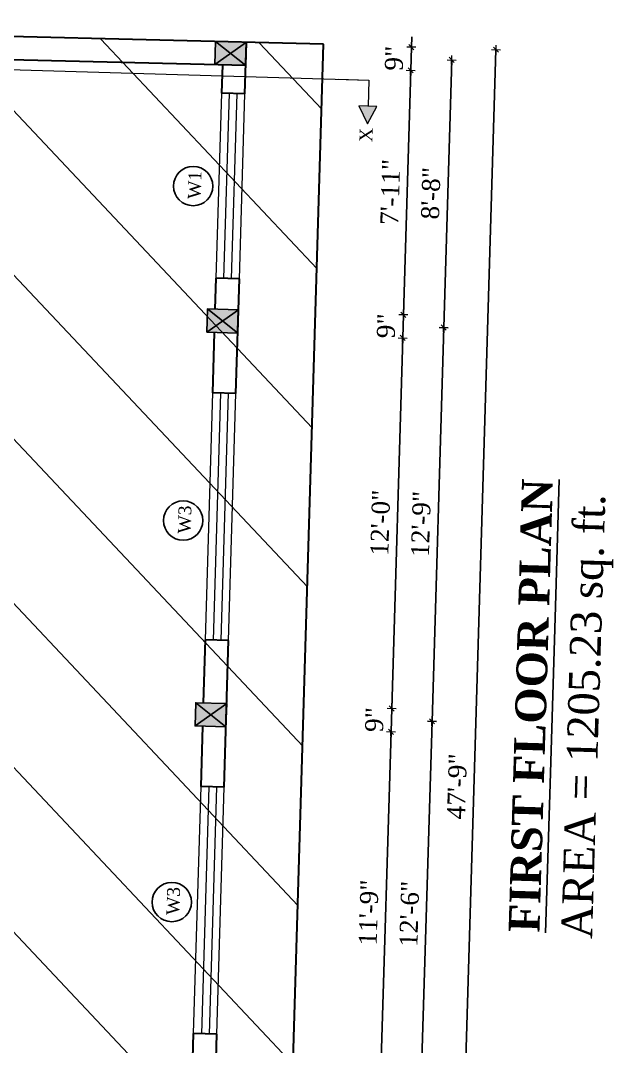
# Model space of a CAD drawing. Header units: inches. Extents: x 4069 to 291496, y -47643 to 12535.
# Drawn here: x 137196.7 to 137427, y -19940.6 to -19542.1 of the extents above; entities that cross this region are included whole.
import ezdxf

# ---------------------------------------------------------------- set-up
doc = ezdxf.new("R2010")
doc.units = ezdxf.units.IN
doc.header["$LTSCALE"] = 5
doc.header["$MEASUREMENT"] = 0
for name, color, linetype, lineweight in [('A-WALL', 7, 'Continuous', 9), ('Dimension', 7, 'Continuous', 18), ('Dw', 2, 'Continuous', 18)]:
    doc.layers.add(name, color=color, linetype=linetype, lineweight=lineweight)
doc.layers.add('dim line', color=7, linetype='Continuous', lineweight=15, true_color=0xfab2b2)
doc.layers.add('TEXT', color=6, linetype='Continuous')
doc.layers.add('WALL', color=7, linetype='Continuous')
doc.styles.add('ordinary', font='times.ttf')
doc.dimstyles.new('Copy of 96', dxfattribs={"dimtxt": 7, "dimasz": 4, "dimexe": 0.5, "dimexo": 0.5, "dimgap": 3, "dimtad": 1, "dimdec": 1, "dimzin": 11, "dimdsep": 46, "dimlunit": 4, "dimtxsty": 'ordinary', "dimblk": 'OBLIQUE', "dimcen": 0.09, "dimse1": 1, "dimse2": 1, "dimclrt": 6, "dimazin": 0, "dimtfac": 1, "dimtdec": 1, "dimtix": 1, "dimtmove": 2, "dimatfit": 3, "dimldrblk": 'leader', "dimfxl": 0.5, "dimfxlon": 1, "dimtolj": 1, "dimtzin": 0, "dimarcsym": 0})

# ---------------------------------------------------------------- blocks, each defined once
blk = doc.blocks.new('C1a')
at = {"color": 1, "ltscale": 5}
for p, q in [((18657.75, 4625.76), (18648.75, 4625.76)), ((18648.75, 4625.76), (18648.82, 4613.76)), ((18657.82, 4613.76), (18657.75, 4625.76)), ((18648.82, 4613.76), (18657.82, 4613.76))]:
    blk.add_line(p, q, dxfattribs=at)
blk = doc.blocks.new('x-x')
at = {"ltscale": 5}
for points in [[(11364.03, -701.52), (11364.03, -694.51), (11357.15, -698.09)], [(11364.03, -1135.52), (11364.03, -1128.51), (11357.15, -1132.09)]]:
    blk.add_hatch(color=256, dxfattribs=at).paths.add_polyline_path(points)
for p, q in [((11364.03, -694.51), (11357.15, -698.09)), ((11364.03, -701.52), (11364.03, -694.51)), ((11357.15, -698.09), (11364.03, -701.52)), ((11374.13, -698.09), (11364.03, -698.09)), ((11374.13, -698.09), (11374.13, -1132.09)), ((11364.03, -1128.51), (11357.15, -1132.09)), ((11364.03, -1135.52), (11364.03, -1128.51)), ((11357.15, -1132.09), (11364.03, -1135.52)), ((11374.13, -1132.09), (11364.03, -1132.09))]:
    blk.add_line(p, q, dxfattribs=at)
at = {"layer": 'A-WALL', "color": 1, "ltscale": 5}
blk.add_line((11374.13, -1120.09), (11374.13, -1132.09), dxfattribs=at)
at = {"layer": 'TEXT', "style": 'ordinary'}
for p in [(11350.08, -700.97), (11350.08, -1134.1)]:
    blk.add_text('X', height=5, dxfattribs=at).set_placement(p)
blk = doc.blocks.new('oblique')
at = {"color": 0, "lineweight": -2}
blk.add_line((0.25, 0.25), (-0.25, -0.25), dxfattribs=at)
at = {"layer": 'dim line', "lineweight": 9}
for p, q in [((-0.4375, 0), (0.4375, 0)), ((0, 0.4375), (0, -0.4375))]:
    blk.add_line(p, q, dxfattribs=at)
blk = doc.blocks.new('*D3866')
at = {"layer": 'A-WALL', "color": 0, "lineweight": -2, "ltscale": 50, "transparency": 16777216}
blk.add_line((137364.21, -19557.44), (137361.11, -19661.4), dxfattribs=at)
at = {"layer": 'Defpoints', "color": 0, "ltscale": 50, "transparency": 16777216}
for p in [(137284.32, -19555.06), (137281.22, -19659.01), (137361.11, -19661.4)]:
    blk.add_point(p, dxfattribs=at)
at = {"layer": 'A-WALL', "color": 0, "lineweight": -2, "ltscale": 50, "transparency": 16777216, "xscale": 4, "yscale": 4, "zscale": 4}
for p, rotation in [((137364.21, -19557.44), 88.28998542812829), ((137361.11, -19661.4), 268.2899854281283)]:
    blk.add_blockref('oblique', p, dxfattribs=dict(at, rotation=rotation))
at = {"layer": 'A-WALL', "color": 6, "ltscale": 50, "transparency": 16777216, "insert": (137356.1, -19609.22), "char_height": 7, "attachment_point": 5, "rotation": 88.29, "style": 'ordinary'}
blk.add_mtext('\\A1;8\'-8"', dxfattribs=at)
blk = doc.blocks.new('_OBLIQUE')
at = {"color": 0, "linetype": 'ByBlock'}
blk.add_line((-0.5, -0.5), (0.5, 0.5), dxfattribs=at)
blk = doc.blocks.new('leader')
at = {"layer": 'Dimension'}
for p, q in [((0, -4.328), (0, 4.328)), ((-4.424, 0), (4.424, 0))]:
    blk.add_line(p, q, dxfattribs=at)
blk = doc.blocks.new('*D3867')
at = {"layer": 'A-WALL', "color": 0, "lineweight": -2, "ltscale": 50, "transparency": 16777216}
blk.add_line((137361.11, -19661.4), (137356.54, -19814.33), dxfattribs=at)
at = {"layer": 'Defpoints', "color": 0, "ltscale": 50, "transparency": 16777216}
for p in [(137281.22, -19659.01), (137276.65, -19811.94), (137356.54, -19814.33)]:
    blk.add_point(p, dxfattribs=at)
at = {"layer": 'A-WALL', "color": 0, "lineweight": -2, "ltscale": 50, "transparency": 16777216, "xscale": 4, "yscale": 4, "zscale": 4}
for p, rotation in [((137361.11, -19661.4), 88.28998542889887), ((137356.54, -19814.33), 268.2899854288989)]:
    blk.add_blockref('oblique', p, dxfattribs=dict(at, rotation=rotation))
at = {"layer": 'A-WALL', "color": 6, "ltscale": 50, "transparency": 16777216, "insert": (137352.26, -19737.67), "char_height": 7, "attachment_point": 5, "rotation": 88.29, "style": 'ordinary'}
blk.add_mtext('\\A1;12\'-9"', dxfattribs=at)
blk = doc.blocks.new('*D3868')
at = {"layer": 'A-WALL', "color": 0, "lineweight": -2, "ltscale": 50, "transparency": 16777216}
blk.add_line((137356.54, -19814.33), (137352.07, -19964.26), dxfattribs=at)
at = {"layer": 'Defpoints', "color": 0, "ltscale": 50, "transparency": 16777216}
for p in [(137276.65, -19811.94), (137272.17, -19961.88), (137352.07, -19964.26)]:
    blk.add_point(p, dxfattribs=at)
at = {"layer": 'A-WALL', "color": 0, "lineweight": -2, "ltscale": 50, "transparency": 16777216, "xscale": 4, "yscale": 4, "zscale": 4}
for p, rotation in [((137356.54, -19814.33), 88.28998542889887), ((137352.07, -19964.26), 268.2899854288989)]:
    blk.add_blockref('oblique', p, dxfattribs=dict(at, rotation=rotation))
at = {"layer": 'A-WALL', "color": 6, "ltscale": 50, "transparency": 16777216, "insert": (137347.75, -19889.1), "char_height": 7, "attachment_point": 5, "rotation": 88.29, "style": 'ordinary'}
blk.add_mtext('\\A1;12\'-6"', dxfattribs=at)
blk = doc.blocks.new('*D3870')
at = {"layer": 'A-WALL', "color": 0, "lineweight": -2, "ltscale": 50, "transparency": 16777216}
blk.add_line((137381.36, -19553.45), (137364.26, -20126.2), dxfattribs=at)
at = {"layer": 'Defpoints', "color": 0, "ltscale": 50, "transparency": 16777216}
for p in [(137284.45, -19550.56), (137267.35, -20123.3), (137364.26, -20126.2)]:
    blk.add_point(p, dxfattribs=at)
at = {"layer": 'A-WALL', "color": 0, "lineweight": -2, "ltscale": 50, "transparency": 16777216, "xscale": 4, "yscale": 4, "zscale": 4}
for p, rotation in [((137381.36, -19553.45), 88.28998542889887), ((137364.26, -20126.2), 268.2899854288989)]:
    blk.add_blockref('oblique', p, dxfattribs=dict(at, rotation=rotation))
at = {"layer": 'A-WALL', "color": 6, "ltscale": 50, "transparency": 16777216, "insert": (137366.25, -19839.63), "char_height": 7, "attachment_point": 5, "rotation": 88.29, "style": 'ordinary'}
blk.add_mtext('\\A1;47\'-9"', dxfattribs=at)
blk = doc.blocks.new('*D3878')
at = {"layer": 'A-WALL', "color": 0, "lineweight": -2, "ltscale": 50, "transparency": 16777216}
blk.add_line((137246.82, -20157.08), (136914.7, -19955.16), dxfattribs=at)
at = {"layer": 'Defpoints', "color": 0, "ltscale": 50, "transparency": 16777216}
for p in [(136935.23, -19921.38), (136914.7, -19955.16), (137267.35, -20123.3)]:
    blk.add_point(p, dxfattribs=at)
at = {"layer": 'A-WALL', "color": 0, "lineweight": -2, "ltscale": 50, "transparency": 16777216, "xscale": 4, "yscale": 4, "zscale": 4}
for p, rotation in [((136914.7, -19955.16), 148.7014709224075), ((137246.82, -20157.08), 328.7014709224075)]:
    blk.add_blockref('oblique', p, dxfattribs=dict(at, rotation=rotation))
at = {"layer": 'A-WALL', "color": 6, "ltscale": 50, "transparency": 16777216, "insert": (137084.17, -20050.51), "char_height": 7, "attachment_point": 5, "rotation": 328.7015, "style": 'ordinary'}
blk.add_mtext('\\A1;32\'-5"', dxfattribs=at)
blk = doc.blocks.new('*D3926')
at = {"layer": 'A-WALL', "color": 0, "lineweight": -2, "ltscale": 50, "transparency": 16777216}
blk.add_line((137336.41, -19959.29), (137340.61, -19818.36), dxfattribs=at)
at = {"layer": 'Defpoints', "color": 0, "ltscale": 50, "transparency": 16777216}
for p in [(137276.52, -19816.44), (137340.61, -19818.36), (137272.31, -19957.38)]:
    blk.add_point(p, dxfattribs=at)
at = {"layer": 'A-WALL', "color": 0, "lineweight": -2, "ltscale": 50, "transparency": 16777216, "xscale": 4, "yscale": 4, "zscale": 4}
for p, rotation in [((137340.61, -19818.36), 88.28998542889887), ((137336.41, -19959.29), 268.2899854288989)]:
    blk.add_blockref('oblique', p, dxfattribs=dict(at, rotation=rotation))
at = {"layer": 'A-WALL', "color": 6, "ltscale": 50, "transparency": 16777216, "insert": (137331.94, -19888.63), "char_height": 7, "attachment_point": 5, "rotation": 88.29, "style": 'ordinary'}
blk.add_mtext('\\A1;11\'-9"', dxfattribs=at)
blk = doc.blocks.new('*D3927')
at = {"layer": 'A-WALL', "color": 0, "lineweight": -2, "ltscale": 50, "transparency": 16777216}
for p, q in [((137340.88, -19809.36), (137341, -19805.36)), ((137340.61, -19818.36), (137340.88, -19809.36)), ((137340.61, -19818.36), (137340.49, -19822.35))]:
    blk.add_line(p, q, dxfattribs=at)
at = {"layer": 'Defpoints', "color": 0, "ltscale": 50, "transparency": 16777216}
for p in [(137276.78, -19807.45), (137340.88, -19809.36), (137276.52, -19816.44)]:
    blk.add_point(p, dxfattribs=at)
at = {"layer": 'A-WALL', "color": 0, "lineweight": -2, "ltscale": 50, "transparency": 16777216, "xscale": 4, "yscale": 4, "zscale": 4}
for p, rotation in [((137340.88, -19809.36), 268.2899854288989), ((137340.61, -19818.36), 88.28998542889887)]:
    blk.add_blockref('oblique', p, dxfattribs=dict(at, rotation=rotation))
at = {"layer": 'A-WALL', "color": 6, "ltscale": 50, "transparency": 16777216, "insert": (137334.18, -19813.66), "char_height": 7, "attachment_point": 5, "rotation": 88.29, "style": 'ordinary'}
blk.add_mtext('\\A1;9"', dxfattribs=at)
blk = doc.blocks.new('*D3928')
at = {"layer": 'A-WALL', "color": 0, "lineweight": -2, "ltscale": 50, "transparency": 16777216}
blk.add_line((137340.88, -19809.36), (137345.18, -19665.42), dxfattribs=at)
at = {"layer": 'Defpoints', "color": 0, "ltscale": 50, "transparency": 16777216}
for p in [(137281.08, -19663.51), (137345.18, -19665.42), (137276.78, -19807.45)]:
    blk.add_point(p, dxfattribs=at)
at = {"layer": 'A-WALL', "color": 0, "lineweight": -2, "ltscale": 50, "transparency": 16777216, "xscale": 4, "yscale": 4, "zscale": 4}
for p, rotation in [((137345.18, -19665.42), 88.28998542889887), ((137340.88, -19809.36), 268.2899854288989)]:
    blk.add_blockref('oblique', p, dxfattribs=dict(at, rotation=rotation))
at = {"layer": 'A-WALL', "color": 6, "ltscale": 50, "transparency": 16777216, "insert": (137336.47, -19737.2), "char_height": 7, "attachment_point": 5, "rotation": 88.29, "style": 'ordinary'}
blk.add_mtext('\\A1;12\'-0"', dxfattribs=at)
blk = doc.blocks.new('*D3929')
at = {"layer": 'A-WALL', "color": 0, "lineweight": -2, "ltscale": 50, "transparency": 16777216}
for p, q in [((137345.45, -19656.43), (137345.57, -19652.43)), ((137345.18, -19665.42), (137345.45, -19656.43)), ((137345.18, -19665.42), (137345.06, -19669.42))]:
    blk.add_line(p, q, dxfattribs=at)
at = {"layer": 'Defpoints', "color": 0, "ltscale": 50, "transparency": 16777216}
for p in [(137281.35, -19654.51), (137345.45, -19656.43), (137281.08, -19663.51)]:
    blk.add_point(p, dxfattribs=at)
at = {"layer": 'A-WALL', "color": 0, "lineweight": -2, "ltscale": 50, "transparency": 16777216, "xscale": 4, "yscale": 4, "zscale": 4}
for p, rotation in [((137345.45, -19656.43), 268.2899854288989), ((137345.18, -19665.42), 88.28998542889887)]:
    blk.add_blockref('oblique', p, dxfattribs=dict(at, rotation=rotation))
at = {"layer": 'A-WALL', "color": 6, "ltscale": 50, "transparency": 16777216, "insert": (137338.75, -19660.73), "char_height": 7, "attachment_point": 5, "rotation": 88.29, "style": 'ordinary'}
blk.add_mtext('\\A1;9"', dxfattribs=at)
blk = doc.blocks.new('*D3930')
at = {"layer": 'A-WALL', "color": 0, "lineweight": -2, "ltscale": 50, "transparency": 16777216}
blk.add_line((137345.45, -19656.43), (137348.28, -19561.47), dxfattribs=at)
at = {"layer": 'Defpoints', "color": 0, "ltscale": 50, "transparency": 16777216}
for p in [(137284.18, -19559.56), (137348.28, -19561.47), (137281.35, -19654.51)]:
    blk.add_point(p, dxfattribs=at)
at = {"layer": 'A-WALL', "color": 0, "lineweight": -2, "ltscale": 50, "transparency": 16777216, "xscale": 4, "yscale": 4, "zscale": 4}
for p, rotation in [((137348.28, -19561.47), 88.28998542889887), ((137345.45, -19656.43), 268.2899854288989)]:
    blk.add_blockref('oblique', p, dxfattribs=dict(at, rotation=rotation))
at = {"layer": 'A-WALL', "color": 6, "ltscale": 50, "transparency": 16777216, "insert": (137340.3, -19608.75), "char_height": 7, "attachment_point": 5, "rotation": 88.29, "style": 'ordinary'}
blk.add_mtext('\\A1;7\'-11"', dxfattribs=at)
blk = doc.blocks.new('*D3931')
at = {"layer": 'A-WALL', "color": 0, "lineweight": -2, "ltscale": 50, "transparency": 16777216}
for p, q in [((137348.55, -19552.47), (137348.67, -19548.48)), ((137348.28, -19561.47), (137348.55, -19552.47)), ((137348.28, -19561.47), (137348.16, -19565.47))]:
    blk.add_line(p, q, dxfattribs=at)
at = {"layer": 'Defpoints', "color": 0, "ltscale": 50, "transparency": 16777216}
for p in [(137284.45, -19550.56), (137348.55, -19552.47), (137284.18, -19559.56)]:
    blk.add_point(p, dxfattribs=at)
at = {"layer": 'A-WALL', "color": 0, "lineweight": -2, "ltscale": 50, "transparency": 16777216, "xscale": 4, "yscale": 4, "zscale": 4}
for p, rotation in [((137348.55, -19552.47), 268.2899854288989), ((137348.28, -19561.47), 88.28998542889887)]:
    blk.add_blockref('oblique', p, dxfattribs=dict(at, rotation=rotation))
at = {"layer": 'A-WALL', "color": 6, "ltscale": 50, "transparency": 16777216, "insert": (137341.85, -19556.78), "char_height": 7, "attachment_point": 5, "rotation": 88.29, "style": 'ordinary'}
blk.add_mtext('\\A1;9"', dxfattribs=at)

msp = doc.modelspace()

# ---------------------------------------------------------------- hatches: boundary and pattern name
at = {"layer": 'WALL', "linetype": 'ByBlock', "ltscale": 5, "true_color": 0xf8991e}
h = msp.add_hatch(dxfattribs=at)
h.set_pattern_fill('ANSI31', color=30, scale=350, angle=448.2899854)
h.set_pattern_definition([(133.29, (134465.808, -27336.42), (-31.8453, -29.99899), [])])
h.paths.add_polyline_path([(137296.83228, -20141.22671), (136917.54461, -19910.62953), (136928.54604, -19542.12508), (137314.43947, -19551.45506)])
h = msp.add_hatch(color=30, dxfattribs=at)
h.dxf.hatch_style = 1
h.paths.add_polyline_path([(137284.45283, -19550.55983), (137278.32012, -19554.91576), (137284.18426, -19559.556)])
h.paths.add_polyline_path([(137284.45283, -19550.55983), (137272.45598, -19550.27552), (137278.32012, -19554.91576)])
h.paths.add_polyline_path([(137272.45598, -19550.27552), (137272.1874, -19559.27168), (137278.32012, -19554.91576)])
h.paths.add_polyline_path([(137278.32012, -19554.91576), (137272.1874, -19559.27168), (137284.18426, -19559.556)])
h = msp.add_hatch(color=30, dxfattribs=at)
h.dxf.hatch_style = 1
h.paths.add_polyline_path([(137275.21776, -19658.83255), (137281.0808, -19663.5096), (137281.34937, -19654.5136)])
h.paths.add_polyline_path([(137281.34937, -19654.5136), (137269.35472, -19654.15551), (137275.21776, -19658.83255)])
h.paths.add_polyline_path([(137275.21776, -19658.83255), (137269.35472, -19654.15551), (137269.08615, -19663.1515)])
h.paths.add_polyline_path([(137269.08615, -19663.1515), (137281.0808, -19663.5096), (137275.21776, -19658.83255)])
h = msp.add_hatch(color=30, dxfattribs=at)
h.dxf.hatch_style = 1
h.paths.add_polyline_path([(137270.65209, -19811.76442), (137276.51514, -19816.44146), (137276.78371, -19807.44547)])
h.paths.add_polyline_path([(137276.78371, -19807.44547), (137264.78905, -19807.08738), (137270.65209, -19811.76442)])
h.paths.add_polyline_path([(137270.65209, -19811.76442), (137264.78905, -19807.08738), (137264.52048, -19816.08337)])
h.paths.add_polyline_path([(137264.52048, -19816.08337), (137276.51514, -19816.44146), (137270.65209, -19811.76442)])

# ---------------------------------------------------------------- linework, layer by layer
at = {"color": 1, "ltscale": 5}
for p, q in [((137284.45283, -19550.55983), (137272.1874, -19559.27168)), ((137284.18426, -19559.556), (137272.45598, -19550.27552)), ((137281.34937, -19654.5136), (137269.08615, -19663.1515)), ((137281.0808, -19663.5096), (137269.35472, -19654.15551)), ((137276.78371, -19807.44547), (137264.52048, -19816.08337)), ((137276.51514, -19816.44146), (137264.78905, -19807.08738))]:
    msp.add_line(p, q, dxfattribs=at)
at = {"layer": 'A-WALL', "lineweight": 30}
for p, q in [((137314.44498, -19551.27063), (136928.54604, -19542.12508)), ((137283.85602, -19570.55093), (137284.45283, -19550.55983)), ((137296.83228, -20141.22671), (137314.44498, -19551.27063)), ((137284.18426, -19559.556), (137141.2217, -19556.16788)), ((137274.86002, -19570.28236), (137275.2423, -19559.34408)), ((137283.85602, -19570.55093), (137274.86002, -19570.28236)), ((137272.35338, -19654.24504), (137272.71147, -19642.25029)), ((137281.70747, -19642.51886), (137272.71147, -19642.25029)), ((137280.37954, -19686.99905), (137281.70747, -19642.51886)), ((137271.38355, -19686.73048), (137272.08481, -19663.24103)), ((137280.37954, -19686.99905), (137271.38355, -19686.73048)), ((137267.78771, -19807.1769), (137268.51882, -19782.68772)), ((137277.51481, -19782.95629), (137268.51882, -19782.68772)), ((137275.81388, -19839.93091), (137277.51481, -19782.95629)), ((137266.81789, -19839.66234), (137267.51915, -19816.17289)), ((137275.81388, -19839.93091), (137266.81789, -19839.66234)), ((137263.31157, -19957.1101), (137263.95315, -19935.61959)), ((137272.94915, -19935.88816), (137263.95315, -19935.61959)), ((137271.30789, -19990.86366), (137272.94915, -19935.88816))]:
    msp.add_line(p, q, dxfattribs=at)
at = {"layer": 'Dw', "color": 3}
for p, q in [((137272.71147, -19642.25029), (137274.86002, -19570.28236)), ((137275.70934, -19642.3627), (137277.85789, -19570.39477)), ((137275.70934, -19642.3627), (137277.85789, -19570.39477)), ((137278.708, -19642.45222), (137280.85655, -19570.48429)), ((137281.70678, -19642.54175), (137283.85533, -19570.57382)), ((137268.51882, -19782.68772), (137271.38355, -19686.73048)), ((137274.38222, -19686.82), (137271.51748, -19782.77725)), ((137277.38088, -19686.90952), (137274.51615, -19782.86677)), ((137277.51481, -19782.95629), (137280.37954, -19686.99905)), ((137263.95315, -19935.61959), (137266.81789, -19839.66234)), ((137269.81655, -19839.75186), (137266.95182, -19935.70911)), ((137272.81521, -19839.84139), (137269.95048, -19935.79863)), ((137272.94915, -19935.88816), (137275.81388, -19839.93091))]:
    msp.add_line(p, q, dxfattribs=at)
at = {"layer": 'TEXT'}
for centre in [(137263.75238, -19606.41357), (137259.87307, -19736.35524), (137255.44982, -19884.51685)]:
    msp.add_circle(centre, 7.64038, dxfattribs=at)
at = {"layer": 'WALL', "color": 2, "linetype": 'ByBlock', "ltscale": 5}
for points in [[(137272.1874, -19559.27168), (137284.18426, -19559.556), (137284.45283, -19550.55983), (137272.45598, -19550.27552)], [(137281.0808, -19663.5096), (137281.34937, -19654.5136), (137269.35472, -19654.15551), (137269.08615, -19663.1515)], [(137276.51514, -19816.44146), (137276.78371, -19807.44547), (137264.78905, -19807.08738), (137264.52048, -19816.08337)]]:
    msp.add_lwpolyline(points, close=True, dxfattribs=at)

# ---------------------------------------------------------------- block references
at = {"layer": 'A-WALL', "color": 1, "rotation": 88.28998542813865}
msp.add_blockref('x-x', (135861.03329, -30900.55487), dxfattribs=at)
at = {"layer": 'WALL', "color": 2, "linetype": 'ByBlock', "ltscale": 5, "rotation": 88.28998542813865}
msp.add_blockref('C1a', (141339.39019, -38337.74894), dxfattribs=at)

# ---------------------------------------------------------------- texts
at = {"layer": 'TEXT', "style": 'ordinary'}
for s, p in [('W1', (137266.66495, -19611.53576)), ('W3', (137262.78564, -19741.47743)), ('W3', (137258.36238, -19889.63904))]:
    msp.add_text(s, height=5, rotation=88.2903735, dxfattribs=at).set_placement(p)
at = {"layer": 'TEXT', "char_height": 12, "width": 219.8150831, "attachment_point": 8, "rotation": 88.2895973, "style": 'ordinary'}
for s, insert in [('{\\fTimes New Roman|b1|i0|c0|p18;\\LFIRST FLOOR PLAN}', (137401.05851, -19808.38422)), ('AREA = 1205.23 sq. ft.', (137425.18149, -19812.69075))]:
    msp.add_mtext(s, dxfattribs=dict(at, insert=insert))

# ---------------------------------------------------------------- dimensions: what is measured, and where the dimension line sits
at = {"layer": 'A-WALL', "ltscale": 50}
for base, p1, p2, picture, middle in [((137348.55112, -19552.47344), (137284.18426, -19559.556), (137284.45283, -19550.55983), '*D3931', (137341.84911, -19556.77545)), ((137364.26351, -20126.19782), (137284.45283, -19550.55983), (137267.35397, -20123.30465), '*D3870', (137366.24522, -19839.62933)), ((137348.28255, -19561.4696), (137281.34937, -19654.5136), (137284.18426, -19559.556), '*D3930', (137340.29738, -19608.75233)), ((137345.44766, -19656.42721), (137281.0808, -19663.5096), (137281.34937, -19654.5136), '*D3929', (137338.74565, -19660.72913)), ((137356.54134, -19814.32858), (137281.21509, -19659.0116), (137276.64942, -19811.94346), '*D3867', (137352.25644, -19737.66657)), ((137345.17909, -19665.4232), (137276.78371, -19807.44547), (137281.0808, -19663.5096), '*D3928', (137336.4729, -19737.19536)), ((137340.882, -19809.35907), (137276.51514, -19816.44146), (137276.78371, -19807.44547), '*D3927', (137334.17998, -19813.66099)), ((137352.0652, -19964.26177), (137276.64942, -19811.94346), (137272.17328, -19961.87666), '*D3868', (137347.74563, -19889.0994)), ((137340.61343, -19818.35506), (137272.30756, -19957.37867), (137276.51514, -19816.44146), '*D3926', (137331.94191, -19888.62759))]:
    dim = msp.add_linear_dim(base=base, p1=p1, p2=p2, angle=88.2899854, dimstyle='Copy of 96', override={"dimdec": 0, "dimblk": 'oblique', "dimtdec": 0, "dimarcsym": 1}, dxfattribs=at)
    dim.commit()
    dim.dimension.update_dxf_attribs({"geometry": picture, "text_midpoint": middle})
for p1, p2, distance, picture, middle in [((137284.31855, -19555.05792), (137281.21509, -19659.0116), 79.92751, '*D3866', (137356.1011, -19609.2241)), ((137267.35397, -20123.30465), (136935.2316, -19921.38277), 39.52759, '*D3878', (137084.16651, -20050.51312))]:
    dim = msp.add_aligned_dim(p1=p1, p2=p2, distance=distance, dimstyle='Copy of 96', override={"dimdec": 0, "dimblk": 'oblique', "dimtdec": 0, "dimarcsym": 1}, dxfattribs=at)
    dim.commit()
    dim.dimension.update_dxf_attribs({"geometry": picture, "text_midpoint": middle})

doc.saveas('drawing.dxf')
